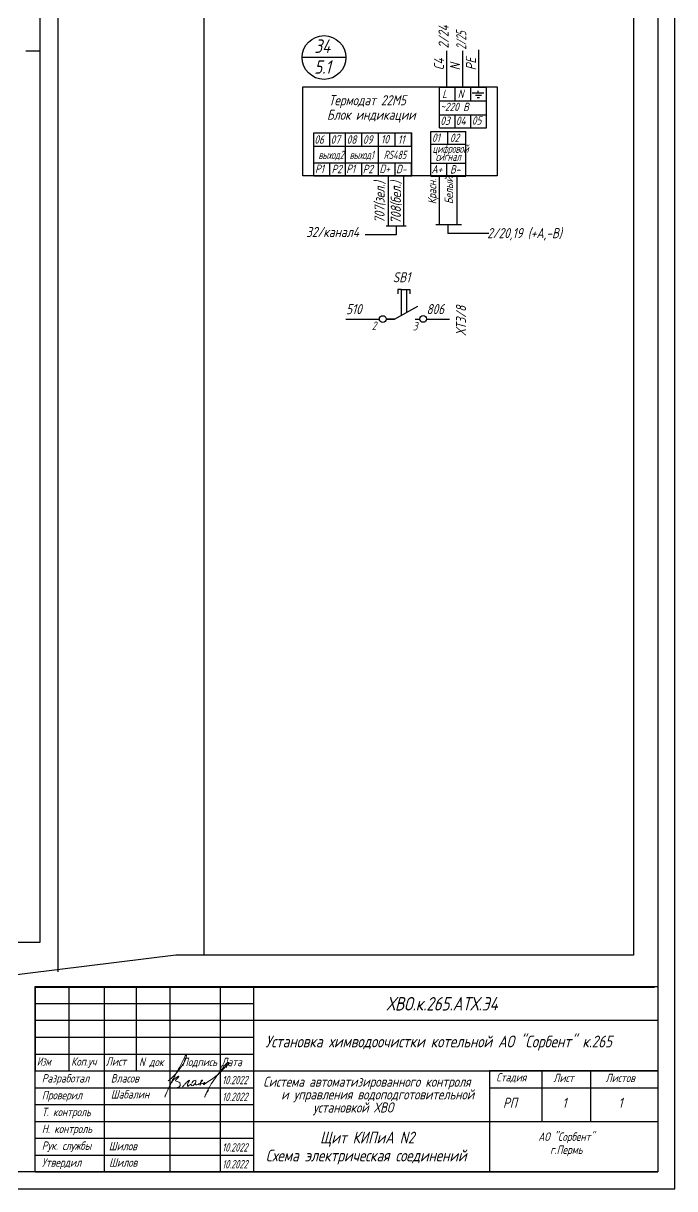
# Model space of a CAD drawing. Header units: millimetres. Extents: x 1012 to 5632, y 4 to 1530.
# Drawn here: x 3018.5 to 3212.1, y 4.5 to 350.6 of the extents above; entities that cross this region are included whole.
import ezdxf

# ---------------------------------------------------------------- set-up
doc = ezdxf.new("R2010")
doc.units = ezdxf.units.MM
doc.layers.add('MAIN', color=7, linetype='Continuous', lineweight=50)
for name, color, linetype in [('TEXT', 250, 'Continuous'), ('АСУТП', 7, 'Continuous'), ('проводка', 184, 'Continuous')]:
    doc.layers.add(name, color=color, linetype=linetype)
doc.styles.add('GOST тип А', font='GOST_A.TTF', dxfattribs={"oblique": 15})
doc.styles.add('ROMANC', font='GOST_A.TTF', dxfattribs={"oblique": 15, "height": 3})
doc.styles.get("Standard").update_dxf_attribs({"font": 'GOST_A.TTF', "width": 0.8, "oblique": 15, "height": 3})

# ---------------------------------------------------------------- blocks, each defined once
blk = doc.blocks.new('Власов')
at = {"layer": 'проводка', "lineweight": 18}
for points in [[(-0.58, 2.47), (1.27, 4.07), (2.73, 5.82), (3.82, 7.33), (4.64, 9.02), (4.84, 10.28), (4.04, 8.93), (3.16, 7.2), (1.39, 3.86), (0.52, 2.26), (-1.55, -2.37), (-0.72, -0.35), (0.34, 1.8), (1.73, 3.31), (2.62, 3.78), (2.31, 3.3), (1.91, 2.96), (1.61, 2.44), (2.21, 2.21), (2.85, 1.83), (2.99, 1.4), (2.77, 0.75), (2.36, 0.49), (2.18, 0.43), (2.07, 0.4), (1.98, 0.4)], [(3.73, 0.66), (4.37, 1.39), (4.91, 2.01), (5.22, 2.29), (5.78, 2.66), (5.59, 2.28), (5.16, 1.05), (5.19, 0.9), (5.7, 1.1), (6.25, 1.38), (6.27, 1.2), (6.3, 1.02), (7.02, 1.21), (7.63, 2.13), (7.63, 2.52), (6.76, 2.22), (6.42, 1.7)]]:
    blk.add_spline(points, degree=3, dxfattribs=at)
for points, knots in [([(9.73, 1.6), (9.73, 1.6), (10.28, 1.61), (10.33, 1.73), (10.3, 1.95), (10.1, 1.88), (9.94, 1.44), (9.82, 1.2), (10.65, 1.75), (14.06, 4.01), (14.83, 4.98), (18.2, 8.2), (16.58, 7.61), (15.42, 5.89), (12.84, 2.54), (12.14, 1.35), (11.17, -0.37), (10.2, -2.51), (10.72, -1.41), (10.96, -1), (11.17, -0.6), (11.31, -0.38), (11.4, -0.29)], [5.202172, 5.202172, 5.202172, 5.202172, 5.207482, 5.981017, 6.074049, 6.477149, 7.534813, 8.416864, 10.873297, 16.080912, 19.105162, 21.731982, 23.469351, 25.755203, 29.311429, 34.513333, 38.416271, 38.862024, 39.053994, 43.961574, 49.897464, 51.239132, 51.239132, 51.239132, 51.239132]), ([(7.53, 1.66), (7.5, 1.54), (7.54, 1.28), (8.01, 1.24), (8.83, 1.57), (9.1, 2.08), (9.9, 2.69), (9.43, 2.64), (9.3, 2.52), (9.14, 2.21), (9.04, 1.25), (8.71, 1.13), (8.92, 1.39), (9.3, 1.54), (9.6, 1.6)], [0, 0, 0, 0, 0.614094, 1.118723, 1.807789, 3.045572, 4.744461, 5.191863, 5.576495, 6.389957, 8.441618, 9.345517, 10.182193, 10.758393, 10.758393, 10.758393, 10.758393])]:
    blk.add_open_spline(points, degree=3, knots=knots, dxfattribs=at)

msp = doc.modelspace()

# ---------------------------------------------------------------- linework, layer by layer
at = {"color": 7}
for p, q in [((3212.0535, 4.4803), (3212.0535, 616.4796)), ((3153.8713, 331.7276), (3153.8713, 342.6815)), ((3144.3713, 331.7276), (3144.3713, 342.4319)), ((3149.1213, 331.7276), (3149.1213, 342.4319)), ((3153.6877, 329.8377), (3153.6877, 330.5482)), ((3156.1845, 327.6302), (3156.1845, 331.5835)), ((3156.1845, 319.6438), (3156.1845, 323.3603)), ((3124.0476, 314.0696), (3124.0476, 318.0203)), ((3133.9047, 314.0696), (3133.9047, 318.0203)), ((3124.0309, 305.2983), (3124.0309, 309.1306)), ((3133.9047, 305.2983), (3133.9047, 309.1306)), ((3126.9204, 305.2516), (3126.9204, 290.4546)), ((3131.532, 305.2516), (3131.532, 290.4546)), ((3142.1213, 305.2516), (3142.1213, 290.7784)), ((3147.3713, 305.2516), (3147.3713, 290.7784)), ((3126.3203, 262.7387), (3128.8308, 262.7387)), ((3126.3203, 262.7387), (3128.8308, 262.7387)), ((3134.9641, 262.7047), (3136.3345, 262.7047)), ((3134.9641, 262.7047), (3136.3345, 262.7047)), ((3063.862, 73.7907, -248.958), (3010.9304, 67.3295)), ((3199.8195, 73.7907, -248.958), (3063.862, 73.7907, -248.958)), ((2371.0535, 4.4803), (3212.0535, 4.4803))]:
    msp.add_line(p, q, dxfattribs=at)
at = {"color": 7, "lineweight": 30}
for p, q in [((3207.0535, 611.4796), (3207.0535, 9.4803)), ((3023.4414, 450.7182), (3023.4414, 147.8815)), ((3019.3298, 342.3705), (3023.4414, 342.3705)), ((3142.1816, 327.5238), (3142.1816, 331.5835)), ((3142.1983, 331.5835), (3156.1845, 331.5835)), ((3156.1845, 327.5238), (3156.1845, 331.5835)), ((3142.1816, 327.5238), (3156.1845, 327.5238)), ((3142.1816, 319.5373), (3142.1816, 327.5238)), ((3156.1845, 319.5373), (3156.1845, 327.5238)), ((3142.1983, 323.3603), (3156.1845, 323.3603)), ((3142.1816, 319.5373), (3156.1845, 319.5373)), ((3104.8462, 314.0696), (3104.8462, 318.0203)), ((3104.8524, 318.0203), (3133.9215, 318.0203)), ((3114.252, 314.0696), (3114.252, 318.0203)), ((3124.0309, 314.0696), (3124.0309, 318.0203)), ((3133.9215, 314.0696), (3133.9215, 318.0203)), ((3139.6312, 314.6804), (3139.6312, 318.3969)), ((3139.6375, 318.3969), (3150.0399, 318.3969)), ((3150.0399, 314.6804), (3150.0399, 318.3969)), ((3104.8462, 305.2983), (3104.8462, 314.0696)), ((3104.8524, 314.0696), (3133.9215, 314.0696)), ((3114.252, 305.2983), (3114.252, 314.0696)), ((3124.0476, 305.2983), (3124.0476, 314.0696)), ((3133.9215, 305.2983), (3133.9215, 314.0696)), ((3139.6312, 305.2027), (3139.6312, 314.6804)), ((3139.6375, 314.6804), (3150.0399, 314.6804)), ((3150.0399, 305.2027), (3150.0399, 314.6804)), ((3104.8524, 309.1306), (3133.9215, 309.1306)), ((3139.6375, 309.035), (3150.0399, 309.035)), ((3104.8524, 305.2983), (3133.9215, 305.2983)), ((3139.6375, 305.2027), (3150.0399, 305.2027)), ((3141.0613, 290.7784), (3148.6944, 290.7784)), ((3144.6985, 290.7784), (3144.6985, 288.1104)), ((3129.3033, 287.7866), (3120.0936, 287.7866)), ((3126.3033, 290.4546), (3132.3033, 290.4546)), ((3129.3033, 290.4546), (3129.3033, 287.7866)), ((3156.8846, 288.1104), (3144.6985, 288.1104)), ((3023.4414, 151.1126), (3023.4414, 77.604)), ((3023.4414, 77.604), (2935.7557, 77.604)), ((3207.0535, 9.4803), (2391.0535, 9.4803))]:
    msp.add_line(p, q, dxfattribs=at)
at = {"color": 7, "linetype": 'Continuous'}
for p, q in [((3114.3031, 340.412), (3101.3031, 340.412)), ((3155.3676, 329.8381), (3151.9369, 329.8381)), ((3154.6303, 329.1331), (3152.8603, 329.1331)), ((3154.0348, 328.4116), (3153.3356, 328.4116)), ((3128.8308, 262.7349), (3135.7217, 266.5184)), ((3128.8308, 262.7349), (3135.7217, 266.5184))]:
    msp.add_line(p, q, dxfattribs=at)
at = {"color": 7, "linetype": 'Continuous', "lineweight": 30}
for p, q in [((3101.6213, 305.2516), (3101.6213, 331.6609)), ((3101.6213, 331.6609), (3159.3521, 331.6609)), ((3159.3521, 331.6609), (3159.3521, 305.2516)), ((3159.3521, 305.2516), (3101.6213, 305.2516))]:
    msp.add_line(p, q, dxfattribs=at)
at = {"color": 7, "lineweight": -3}
for p, q in [((3146.824, 327.5238), (3146.824, 331.5835)), ((3151.4498, 327.5238), (3151.4498, 331.5835)), ((3146.824, 319.5373), (3146.824, 323.3603)), ((3151.4498, 319.5373), (3151.4498, 323.3603)), ((3109.6263, 314.0696), (3109.6263, 318.0203)), ((3119.1262, 314.0696), (3119.1262, 318.0203)), ((3129.0001, 314.0696), (3129.0001, 318.0203)), ((3144.6978, 314.6804), (3144.6978, 318.3969)), ((3109.6263, 305.2983), (3109.6263, 309.1306)), ((3119.1262, 305.2983), (3119.1262, 309.1306)), ((3129.0001, 305.2983), (3129.0001, 309.1306)), ((3144.4113, 305.2027), (3144.4113, 309.035))]:
    msp.add_line(p, q, dxfattribs=at)
at = {"color": 7, "linetype": 'Continuous', "lineweight": -3}
msp.add_line((3114.3571, 262.7426), (3124.36, 262.7426), dxfattribs=at)
at = {"color": 7, "linetype": 'Continuous'}
for centre, radius in [((3107.8924, 340.412), 6.5), ((3125.3204, 262.7426), 1), ((3125.3204, 262.7426), 1), ((3137.3377, 262.7797), 1), ((3137.3377, 262.7797), 1)]:
    msp.add_circle(centre, radius, dxfattribs=at)
at = {"layer": 'MAIN', "color": 7, "linetype": 'Continuous', "lineweight": -3}
for p, q in [((3130.8377, 271.518), (3129.8377, 271.518)), ((3129.8377, 271.518), (3129.8377, 270.768)), ((3130.8377, 271.518), (3129.8377, 271.518)), ((3129.8377, 271.518), (3129.8377, 270.768)), ((3129.8377, 270.768), (3129.8377, 270.268)), ((3129.8377, 270.768), (3129.8377, 270.268)), ((3130.8377, 271.518), (3130.8377, 263.8369)), ((3130.8377, 271.518), (3133.3377, 271.518)), ((3130.8377, 271.518), (3130.8377, 263.8369)), ((3130.8377, 271.518), (3133.3377, 271.518)), ((3132.3377, 271.518), (3132.3377, 264.7321)), ((3132.3377, 271.518), (3132.3377, 264.7321)), ((3133.3377, 271.518), (3133.3377, 270.768)), ((3133.3377, 271.518), (3133.3377, 270.268)), ((3133.3377, 271.518), (3133.3377, 270.768)), ((3133.3377, 271.518), (3133.3377, 270.268)), ((3132.3377, 264.7321), (3132.3377, 264.6604)), ((3128.8308, 262.7387), (3126.3203, 262.7387)), ((3128.8308, 262.7387), (3126.3203, 262.7387)), ((3138.3377, 262.7387), (3138.3369, 262.7387)), ((3138.3369, 262.7387), (3145.1129, 262.7387)), ((3022.0535, 64.3048), (3206.0535, 64.3048)), ((3022.0535, 59.4803), (3087.0535, 59.4803)), ((3022.0535, 54.4803), (3087.0535, 54.4803)), ((3022.0535, 49.4803), (3087.0535, 49.4803)), ((3022.0535, 34.4803), (3087.0535, 34.4803)), ((3022.0535, 29.4803), (3087.0535, 29.4803)), ((3022.0535, 24.4803), (3087.0535, 24.4803)), ((3022.0535, 24.4803), (3087.0535, 24.4803)), ((3022.0535, 19.4803), (3087.0535, 19.4803)), ((3022.0535, 14.4803), (3087.0535, 14.4803))]:
    msp.add_line(p, q, dxfattribs=at)
at = {"layer": 'MAIN', "color": 7, "linetype": 'Continuous', "lineweight": 30}
for p, q in [((3022.0535, 9.4803), (3022.0535, 64.4803)), ((3022.0535, 64.4803), (3207.0535, 64.4803)), ((3087.0535, 9.4803), (3087.0535, 64.4803)), ((3022.0535, 44.4803), (3087.0535, 44.4803)), ((3022.0535, 39.4803), (3207.0535, 39.4803)), ((3022.0535, 9.4803), (3207.0535, 9.4803))]:
    msp.add_line(p, q, dxfattribs=at)
for points in [[(3022.0535, 64.4803), (3022.0535, 39.4803)], [(3032.0535, 64.4803), (3032.0535, 39.4803)], [(3039.0535, 64.4803), (3062.0535, 64.4803), (3062.0535, 9.4803)], [(3042.5535, 64.4803), (3042.5535, 9.4803)], [(3052.0535, 64.4803), (3052.0535, 39.4803)], [(3062.0535, 64.4803), (3077.0535, 64.4803), (3077.0535, 9.4803)], [(3087.0535, 54.4803), (3207.0535, 54.4803)], [(3207.0535, 39.4803), (3157.0535, 39.4803), (3157.0535, 9.4803)], [(3157.0535, 39.4803), (3157.0535, 34.4803), (3207.0535, 34.4803)], [(3172.5535, 39.4803), (3172.5535, 24.4803)], [(3187.0535, 39.4803), (3187.0535, 24.4803)], [(3087.0535, 24.4803), (3207.0535, 24.4803)]]:
    msp.add_lwpolyline(points, dxfattribs=at)
at = {"layer": 'АСУТП', "color": 7}
for p, q in [((3028.86, 68.9305, -248.958), (3028.86, 590.211, -248.958)), ((3072.2381, 73.7907, -248.958), (3072.2381, 590.211, -248.958)), ((3199.8195, 590.211, -248.958), (3199.8195, 73.7907, -248.958))]:
    msp.add_line(p, q, dxfattribs=at)

# ---------------------------------------------------------------- block references
at = {"color": 7, "lineweight": 15}
msp.add_blockref('Власов', (3062.1579, 34.0766, -10), dxfattribs=at)

# ---------------------------------------------------------------- texts
at = {"color": 7, "oblique": 15}
msp.add_text('2/24', height=3, rotation=90, dxfattribs=at).set_placement((3144.8847, 343.122))
at = {"color": 7, "oblique": 15, "width": 0.8}
msp.add_text('2/25', height=3, rotation=90, dxfattribs=at).set_placement((3150.1347, 342.768))
at = {"color": 7, "linetype": 'Continuous', "oblique": 15}
for s, height, p in [('34', 4, (3105.0211, 341.7807)), ('5.1', 4, (3104.9577, 335.5897)), ('32/канал4', 3, (3102.5691, 287.0971)), ('2/20,19 (+А,-В)', 3, (3156.3523, 286.7566)), ('SB1', 3, (3128.3089, 273.6507)), ('510', 3, (3114.4432, 264.1877)), ('806', 3, (3138.3238, 264.1877)), ('2', 2.5, (3122.05, 259.5015)), ('3', 2.5, (3134.2282, 259.3612))]:
    msp.add_text(s, height=height, dxfattribs=at).set_placement(p)
for s, p in [('C4', (3143.5263, 336.5985)), ('N', (3148.2763, 336.5985)), ('PE', (3153.0263, 336.5985)), ('ХТ3/8', (3150.0605, 257.8232))]:
    msp.add_text(s, height=3, rotation=90, dxfattribs=at).set_placement(p)
for s, height, style, p in [('Термодат 22M5', 3, 'GOST тип А', (3109.2826, 326.2258)), ('L', 2.5, 'ROMANC', (3142.9815, 328.3706)), ('N', 2.5, 'ROMANC', (3147.6072, 328.3706)), ('~220 B', 2.5, 'ROMANC', (3142.4038, 324.4794)), ('Блок индикации', 3, 'GOST тип А', (3108.7492, 321.9084)), ('03', 2.5, 'ROMANC', (3142.424, 320.3841)), ('04', 2.5, 'ROMANC', (3147.0497, 320.3841)), ('05', 2.5, 'ROMANC', (3151.7881, 320.4662)), ('06', 2.5, 'ROMANC', (3105.017, 314.8099)), ('07', 2.5, 'ROMANC', (3109.8519, 314.8099)), ('08', 2.5, 'ROMANC', (3114.6072, 314.8099)), ('09', 2.5, 'ROMANC', (3119.4421, 314.8099)), ('10', 2.5, 'ROMANC', (3124.7706, 314.892)), ('11', 2.5, 'ROMANC', (3129.8111, 314.8099)), ('01', 2.5, 'ROMANC', (3139.9411, 315.36)), ('02', 2.5, 'ROMANC', (3145.2691, 315.278)), ('Р1', 2.5, 'ROMANC', (3105.2017, 306.1215)), ('Р2', 2.5, 'ROMANC', (3110.1206, 306.0395)), ('Р1', 2.5, 'ROMANC', (3114.4585, 306.1215)), ('Р2', 2.5, 'ROMANC', (3119.3773, 306.0395)), ('D+', 2.5, 'ROMANC', (3124.3324, 306.1215)), ('D-', 2.5, 'ROMANC', (3129.2512, 306.0395)), ('А+', 2.5, 'ROMANC', (3139.8093, 306.026)), ('В-', 2.5, 'ROMANC', (3145.3012, 305.9439))]:
    msp.add_text(s, height=height, dxfattribs=dict(at, style=style)).set_placement(p)
at = {"color": 7, "linetype": 'Continuous', "style": 'ROMANC', "oblique": 15, "width": 0.75}
for s, p in [('выход2', (3106.2066, 310.2367)), ('выход1', (3115.4634, 310.2367)), ('RS485', (3125.6018, 310.2367)), ('цифровой', (3140.141, 312.0942)), ('сигнал', (3141.0492, 309.7141))]:
    msp.add_text(s, height=2.5, dxfattribs=at).set_placement(p)
at = {"color": 7, "linetype": 'Continuous', "style": 'ROMANC', "oblique": 15}
for s, height, p in [('Белый', 2.5, (3146.2032, 296.8825)), ('707(зел.)', 3, (3125.8805, 291.218)), ('708(бел.)', 3, (3130.7219, 290.9806)), ('Красн.', 2.5, (3141.243, 296.8481))]:
    msp.add_text(s, height=height, rotation=90, dxfattribs=at).set_placement(p)
at = {"linetype": 'Continuous', "oblique": 15}
for s, height, p in [('Установка химводоочистки котельной АО "Сорбент" к.265', 3.5, (3090.4939, 46.4499)), ('Система автоматизированного контроля', 3, (3089.8281, 34.7414)), ('и управления водоподготовительной ', 3, (3095.1624, 30.969)), ('установкой ХВО', 3, (3104.6596, 27.0938))]:
    msp.add_text(s, height=height, dxfattribs=at).set_placement(p)
at = {"color": 0, "linetype": 'Continuous', "oblique": 15}
for s, p in [('Стадия', (3159.0535, 36.3161)), ('Лист', (3175.9875, 36.1293)), ('Листов ', (3191.5003, 36.1293)), ('Шилов', (3043.9519, 15.8859))]:
    msp.add_text(s, height=2.5, dxfattribs=at).set_placement(p)
at = {"color": 0, "linetype": 'Continuous', "oblique": 15, "width": 0.89}
for p in [(3077.6204, 35.4979), (3077.6204, 30.4979), (3077.6204, 15.4979), (3077.6204, 10.4979)]:
    msp.add_text('10.2022', height=2.5, dxfattribs=at).set_placement(p)
at = {"layer": 'TEXT', "color": 7, "linetype": 'Continuous', "lineweight": -3, "oblique": 15}
for s, height, p in [('ХВО.к.265.АТХ.Э4', 4, (3126.4386, 57.3945)), ('Коп.уч', 2.5, (3032.7728, 41.0092)), ('Лист', 2.5, (3043.0535, 41.0092)), ('N док', 2.5, (3052.9166, 40.8654)), ('Подпись Дата', 2.5, (3065.6429, 40.8654)), ('Разработал', 2.5, (3024.0535, 36.0092)), ('Власов', 2.5, (3044.5535, 36.0092)), ('Проверил', 2.5, (3024.0535, 31.0092)), ('Шабалин', 2.5, (3044.5535, 31.2592)), ('РП', 3, (3161.0535, 28.4803)), ('1', 3, (3178.6943, 28.4803)), ('1', 3, (3195.335, 28.4803)), ('Т. контроль', 2.5, (3024.0535, 26.0092)), ('Н. контроль', 2.5, (3024.0535, 21.0092)), ('Щит КИПиА N2', 3.5, (3106.6957, 17.9163)), ('АО "Сорбент"', 2.5, (3171.5353, 18.6787)), ('Рук. службы', 2.5, (3024.0535, 16.0092)), ('г.Пермь', 2.5, (3175.0535, 14.7966)), ('Схема электрическая соединений', 3.5, (3090.5745, 12.5845)), ('Утвердил', 2.5, (3024.0535, 11.0092)), ('Шилов', 2.5, (3044.0535, 11.0092))]:
    msp.add_text(s, height=height, dxfattribs=at).set_placement(p)
at = {"layer": 'TEXT', "color": 7, "linetype": 'Continuous', "lineweight": -3, "oblique": 15, "width": 0.8}
msp.add_text('Изм', height=2.5, dxfattribs=at).set_placement((3022.577, 41.0092))

doc.saveas('drawing.dxf')
